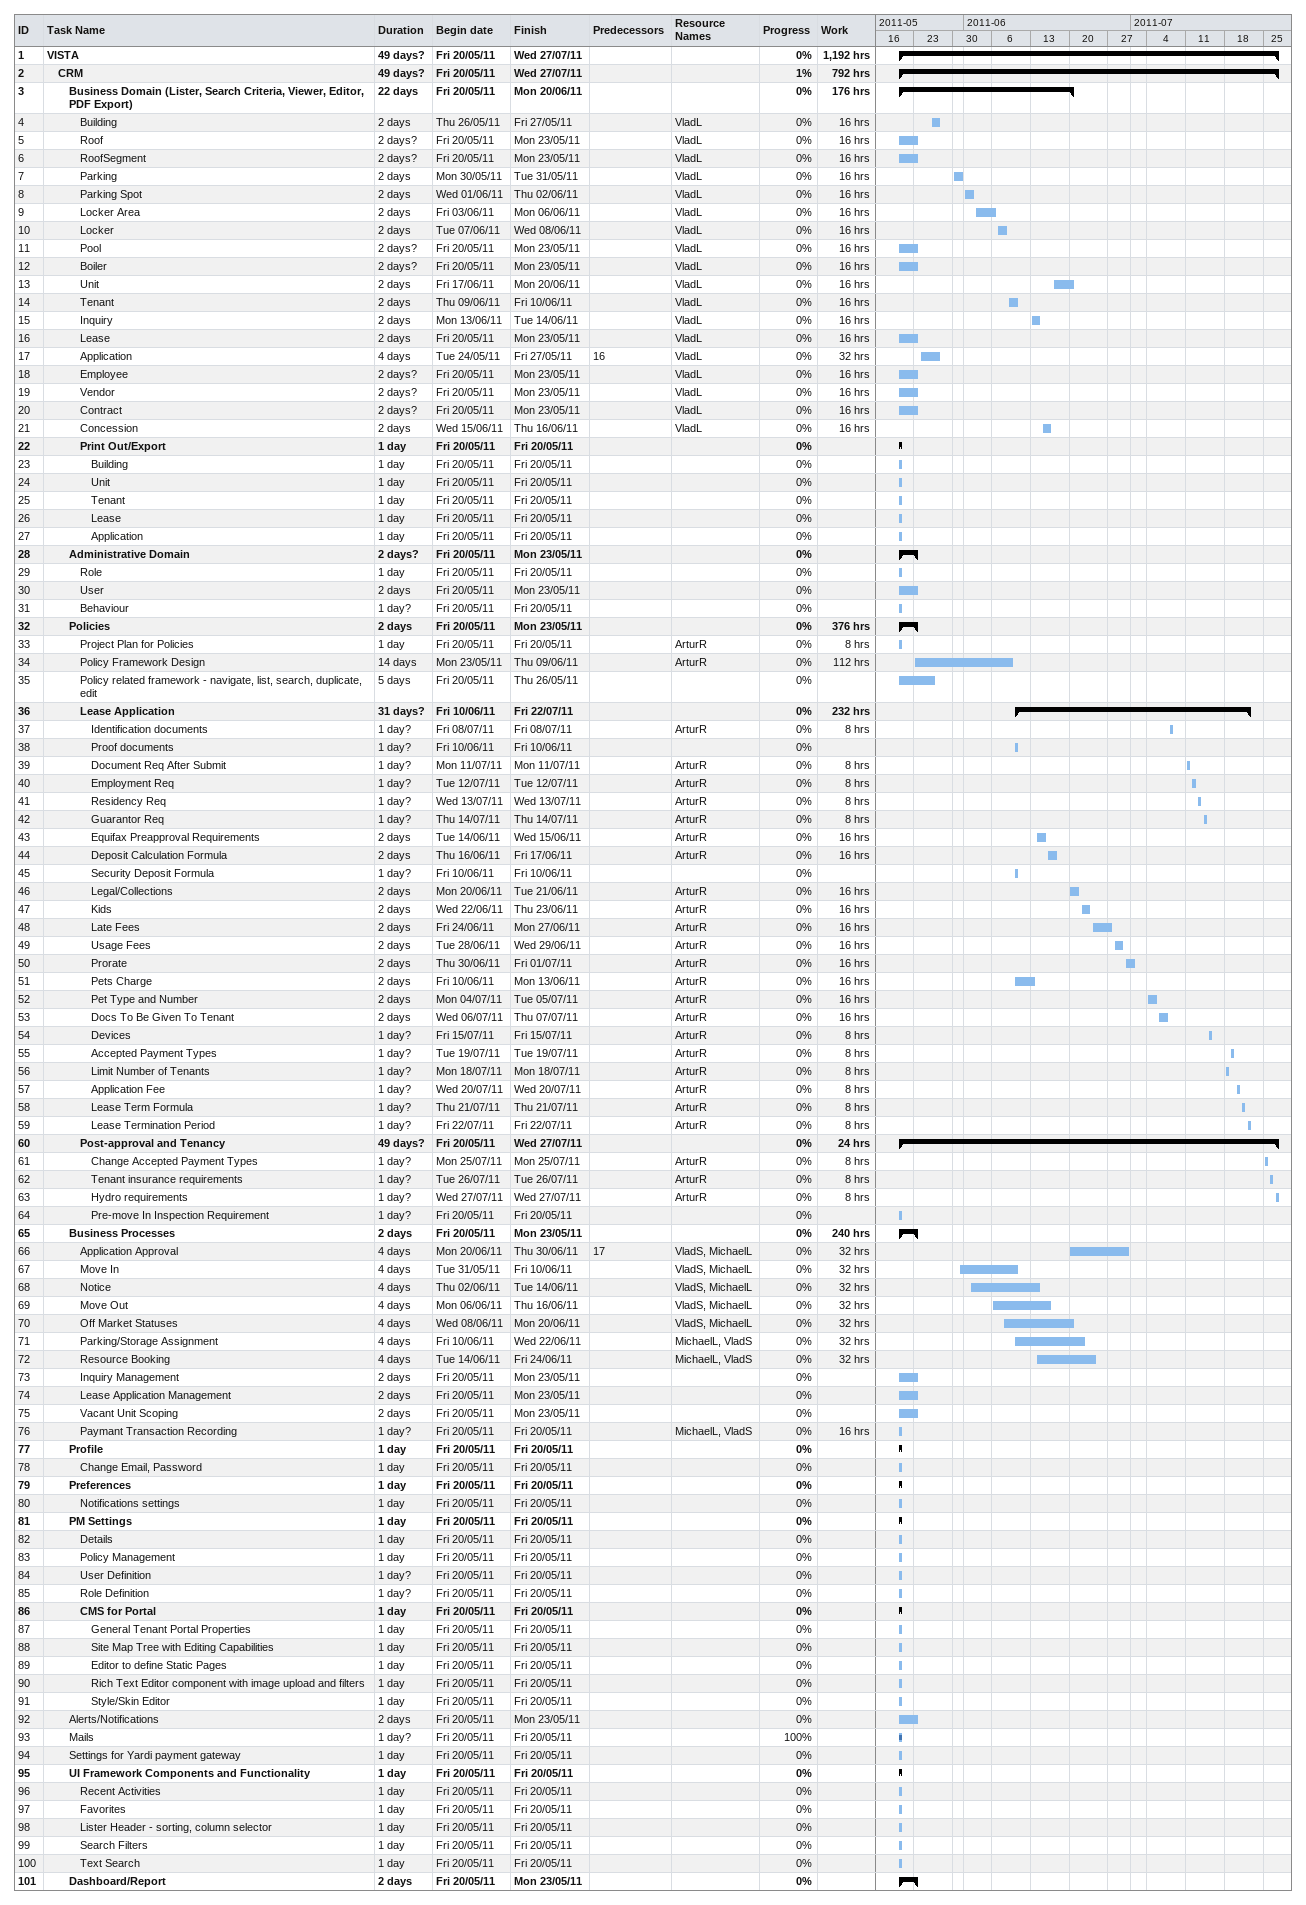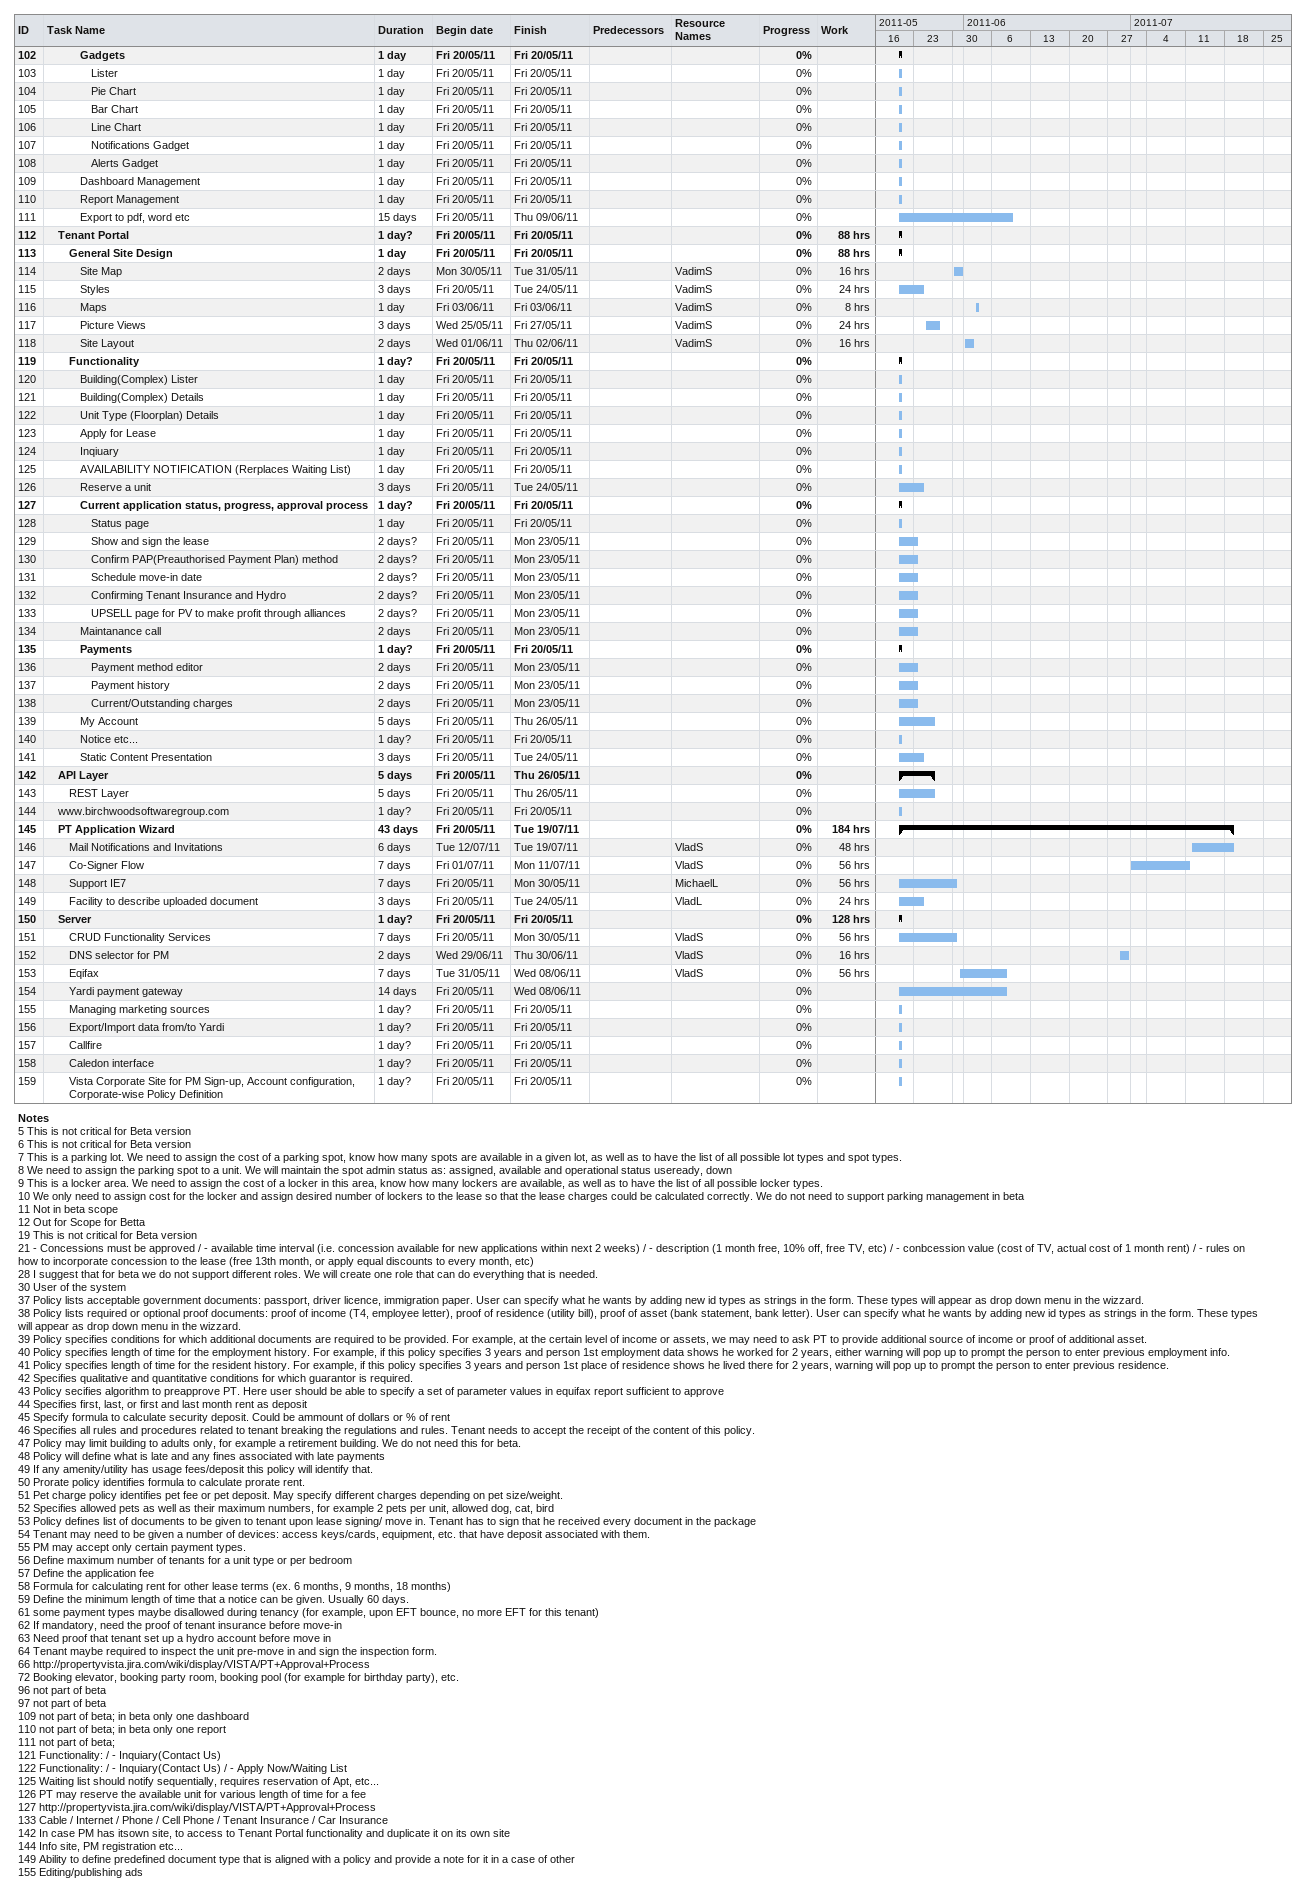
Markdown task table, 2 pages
| ID | Level | Task | Duration | Start | Finish | Predecessors | Resources | % complete | Work (h) |
|---|---|---|---|---|---|---|---|---|---|
| 1 | 1 | **VISTA** | 49d? | 2011-05-20 | 2011-07-27 |  |  | 0 | 1192 |
| 2 | 2 | **CRM** | 49d? | 2011-05-20 | 2011-07-27 |  |  | 1 | 792 |
| 3 | 3 | **Business Domain (Lister, Search Criteria, Viewer, Editor, PDF Export)** | 22d | 2011-05-20 | 2011-06-20 |  |  | 0 | 176 |
| 4 | 4 | Building | 2d | 2011-05-26 | 2011-05-27 |  | VladL | 0 | 16 |
| 5 | 4 | Roof | 2d? | 2011-05-20 | 2011-05-23 |  | VladL | 0 | 16 |
| 6 | 4 | RoofSegment | 2d? | 2011-05-20 | 2011-05-23 |  | VladL | 0 | 16 |
| 7 | 4 | Parking | 2d | 2011-05-30 | 2011-05-31 |  | VladL | 0 | 16 |
| 8 | 4 | Parking Spot | 2d | 2011-06-01 | 2011-06-02 |  | VladL | 0 | 16 |
| 9 | 4 | Locker Area | 2d | 2011-06-03 | 2011-06-06 |  | VladL | 0 | 16 |
| 10 | 4 | Locker | 2d | 2011-06-07 | 2011-06-08 |  | VladL | 0 | 16 |
| 11 | 4 | Pool | 2d? | 2011-05-20 | 2011-05-23 |  | VladL | 0 | 16 |
| 12 | 4 | Boiler | 2d? | 2011-05-20 | 2011-05-23 |  | VladL | 0 | 16 |
| 13 | 4 | Unit | 2d | 2011-06-17 | 2011-06-20 |  | VladL | 0 | 16 |
| 14 | 4 | Tenant | 2d | 2011-06-09 | 2011-06-10 |  | VladL | 0 | 16 |
| 15 | 4 | Inquiry | 2d | 2011-06-13 | 2011-06-14 |  | VladL | 0 | 16 |
| 16 | 4 | Lease | 2d | 2011-05-20 | 2011-05-23 |  | VladL | 0 | 16 |
| 17 | 4 | Application | 4d | 2011-05-24 | 2011-05-27 | 16 | VladL | 0 | 32 |
| 18 | 4 | Employee | 2d? | 2011-05-20 | 2011-05-23 |  | VladL | 0 | 16 |
| 19 | 4 | Vendor | 2d? | 2011-05-20 | 2011-05-23 |  | VladL | 0 | 16 |
| 20 | 4 | Contract | 2d? | 2011-05-20 | 2011-05-23 |  | VladL | 0 | 16 |
| 21 | 4 | Concession | 2d | 2011-06-15 | 2011-06-16 |  | VladL | 0 | 16 |
| 22 | 4 | **Print Out/Export** | 1d | 2011-05-20 | 2011-05-20 |  |  | 0 |  |
| 23 | 5 | Building | 1d | 2011-05-20 | 2011-05-20 |  |  | 0 |  |
| 24 | 5 | Unit | 1d | 2011-05-20 | 2011-05-20 |  |  | 0 |  |
| 25 | 5 | Tenant | 1d | 2011-05-20 | 2011-05-20 |  |  | 0 |  |
| 26 | 5 | Lease | 1d | 2011-05-20 | 2011-05-20 |  |  | 0 |  |
| 27 | 5 | Application | 1d | 2011-05-20 | 2011-05-20 |  |  | 0 |  |
| 28 | 3 | **Administrative Domain** | 2d? | 2011-05-20 | 2011-05-23 |  |  | 0 |  |
| 29 | 4 | Role | 1d | 2011-05-20 | 2011-05-20 |  |  | 0 |  |
| 30 | 4 | User | 2d | 2011-05-20 | 2011-05-23 |  |  | 0 |  |
| 31 | 4 | Behaviour | 1d? | 2011-05-20 | 2011-05-20 |  |  | 0 |  |
| 32 | 3 | **Policies** | 2d | 2011-05-20 | 2011-05-23 |  |  | 0 | 376 |
| 33 | 4 | Project Plan for Policies | 1d | 2011-05-20 | 2011-05-20 |  | ArturR | 0 | 8 |
| 34 | 4 | Policy Framework Design | 14d | 2011-05-23 | 2011-06-09 |  | ArturR | 0 | 112 |
| 35 | 4 | Policy related framework - navigate, list, search, duplicate, edit | 5d | 2011-05-20 | 2011-05-26 |  |  | 0 |  |
| 36 | 4 | **Lease Application** | 31d? | 2011-06-10 | 2011-07-22 |  |  | 0 | 232 |
| 37 | 5 | Identification documents | 1d? | 2011-07-08 | 2011-07-08 |  | ArturR | 0 | 8 |
| 38 | 5 | Proof documents | 1d? | 2011-06-10 | 2011-06-10 |  |  | 0 |  |
| 39 | 5 | Document Req After Submit | 1d? | 2011-07-11 | 2011-07-11 |  | ArturR | 0 | 8 |
| 40 | 5 | Employment Req | 1d? | 2011-07-12 | 2011-07-12 |  | ArturR | 0 | 8 |
| 41 | 5 | Residency Req | 1d? | 2011-07-13 | 2011-07-13 |  | ArturR | 0 | 8 |
| 42 | 5 | Guarantor Req | 1d? | 2011-07-14 | 2011-07-14 |  | ArturR | 0 | 8 |
| 43 | 5 | Equifax Preapproval Requirements | 2d | 2011-06-14 | 2011-06-15 |  | ArturR | 0 | 16 |
| 44 | 5 | Deposit Calculation Formula | 2d | 2011-06-16 | 2011-06-17 |  | ArturR | 0 | 16 |
| 45 | 5 | Security Deposit Formula | 1d? | 2011-06-10 | 2011-06-10 |  |  | 0 |  |
| 46 | 5 | Legal/Collections | 2d | 2011-06-20 | 2011-06-21 |  | ArturR | 0 | 16 |
| 47 | 5 | Kids | 2d | 2011-06-22 | 2011-06-23 |  | ArturR | 0 | 16 |
| 48 | 5 | Late Fees | 2d | 2011-06-24 | 2011-06-27 |  | ArturR | 0 | 16 |
| 49 | 5 | Usage Fees | 2d | 2011-06-28 | 2011-06-29 |  | ArturR | 0 | 16 |
| 50 | 5 | Prorate | 2d | 2011-06-30 | 2011-07-01 |  | ArturR | 0 | 16 |
| 51 | 5 | Pets Charge | 2d | 2011-06-10 | 2011-06-13 |  | ArturR | 0 | 16 |
| 52 | 5 | Pet Type and Number | 2d | 2011-07-04 | 2011-07-05 |  | ArturR | 0 | 16 |
| 53 | 5 | Docs To Be Given To Tenant | 2d | 2011-07-06 | 2011-07-07 |  | ArturR | 0 | 16 |
| 54 | 5 | Devices | 1d? | 2011-07-15 | 2011-07-15 |  | ArturR | 0 | 8 |
| 55 | 5 | Accepted Payment Types | 1d? | 2011-07-19 | 2011-07-19 |  | ArturR | 0 | 8 |
| 56 | 5 | Limit Number of Tenants | 1d? | 2011-07-18 | 2011-07-18 |  | ArturR | 0 | 8 |
| 57 | 5 | Application Fee | 1d? | 2011-07-20 | 2011-07-20 |  | ArturR | 0 | 8 |
| 58 | 5 | Lease Term Formula | 1d? | 2011-07-21 | 2011-07-21 |  | ArturR | 0 | 8 |
| 59 | 5 | Lease Termination Period | 1d? | 2011-07-22 | 2011-07-22 |  | ArturR | 0 | 8 |
| 60 | 4 | **Post-approval and Tenancy** | 49d? | 2011-05-20 | 2011-07-27 |  |  | 0 | 24 |
| 61 | 5 | Change Accepted Payment Types | 1d? | 2011-07-25 | 2011-07-25 |  | ArturR | 0 | 8 |
| 62 | 5 | Tenant insurance requirements | 1d? | 2011-07-26 | 2011-07-26 |  | ArturR | 0 | 8 |
| 63 | 5 | Hydro requirements | 1d? | 2011-07-27 | 2011-07-27 |  | ArturR | 0 | 8 |
| 64 | 5 | Pre-move In Inspection Requirement | 1d? | 2011-05-20 | 2011-05-20 |  |  | 0 |  |
| 65 | 3 | **Business Processes** | 2d | 2011-05-20 | 2011-05-23 |  |  | 0 | 240 |
| 66 | 4 | Application Approval | 4d | 2011-06-20 | 2011-06-30 | 17 | VladS, MichaelL | 0 | 32 |
| 67 | 4 | Move In | 4d | 2011-05-31 | 2011-06-10 |  | VladS, MichaelL | 0 | 32 |
| 68 | 4 | Notice | 4d | 2011-06-02 | 2011-06-14 |  | VladS, MichaelL | 0 | 32 |
| 69 | 4 | Move Out | 4d | 2011-06-06 | 2011-06-16 |  | VladS, MichaelL | 0 | 32 |
| 70 | 4 | Off Market Statuses | 4d | 2011-06-08 | 2011-06-20 |  | VladS, MichaelL | 0 | 32 |
| 71 | 4 | Parking/Storage Assignment | 4d | 2011-06-10 | 2011-06-22 |  | MichaelL, VladS | 0 | 32 |
| 72 | 4 | Resource Booking | 4d | 2011-06-14 | 2011-06-24 |  | MichaelL, VladS | 0 | 32 |
| 73 | 4 | Inquiry Management | 2d | 2011-05-20 | 2011-05-23 |  |  | 0 |  |
| 74 | 4 | Lease Application Management | 2d | 2011-05-20 | 2011-05-23 |  |  | 0 |  |
| 75 | 4 | Vacant Unit Scoping | 2d | 2011-05-20 | 2011-05-23 |  |  | 0 |  |
| 76 | 4 | Paymant Transaction Recording | 1d? | 2011-05-20 | 2011-05-20 |  | MichaelL, VladS | 0 | 16 |
| 77 | 3 | **Profile** | 1d | 2011-05-20 | 2011-05-20 |  |  | 0 |  |
| 78 | 4 | Change Email, Password | 1d | 2011-05-20 | 2011-05-20 |  |  | 0 |  |
| 79 | 3 | **Preferences** | 1d | 2011-05-20 | 2011-05-20 |  |  | 0 |  |
| 80 | 4 | Notifications settings | 1d | 2011-05-20 | 2011-05-20 |  |  | 0 |  |
| 81 | 3 | **PM Settings** | 1d | 2011-05-20 | 2011-05-20 |  |  | 0 |  |
| 82 | 4 | Details | 1d | 2011-05-20 | 2011-05-20 |  |  | 0 |  |
| 83 | 4 | Policy Management | 1d | 2011-05-20 | 2011-05-20 |  |  | 0 |  |
| 84 | 4 | User Definition | 1d? | 2011-05-20 | 2011-05-20 |  |  | 0 |  |
| 85 | 4 | Role Definition | 1d? | 2011-05-20 | 2011-05-20 |  |  | 0 |  |
| 86 | 4 | **CMS for Portal** | 1d | 2011-05-20 | 2011-05-20 |  |  | 0 |  |
| 87 | 5 | General Tenant Portal Properties | 1d | 2011-05-20 | 2011-05-20 |  |  | 0 |  |
| 88 | 5 | Site Map Tree with Editing Capabilities | 1d | 2011-05-20 | 2011-05-20 |  |  | 0 |  |
| 89 | 5 | Editor to define Static Pages | 1d | 2011-05-20 | 2011-05-20 |  |  | 0 |  |
| 90 | 5 | Rich Text Editor component with image upload and filters | 1d | 2011-05-20 | 2011-05-20 |  |  | 0 |  |
| 91 | 5 | Style/Skin Editor | 1d | 2011-05-20 | 2011-05-20 |  |  | 0 |  |
| 92 | 3 | Alerts/Notifications | 2d | 2011-05-20 | 2011-05-23 |  |  | 0 |  |
| 93 | 3 | Mails | 1d? | 2011-05-20 | 2011-05-20 |  |  | 100 |  |
| 94 | 3 | Settings for Yardi payment gateway | 1d | 2011-05-20 | 2011-05-20 |  |  | 0 |  |
| 95 | 3 | **UI Framework Components and Functionality** | 1d | 2011-05-20 | 2011-05-20 |  |  | 0 |  |
| 96 | 4 | Recent Activities | 1d | 2011-05-20 | 2011-05-20 |  |  | 0 |  |
| 97 | 4 | Favorites | 1d | 2011-05-20 | 2011-05-20 |  |  | 0 |  |
| 98 | 4 | Lister Header - sorting, column selector | 1d | 2011-05-20 | 2011-05-20 |  |  | 0 |  |
| 99 | 4 | Search Filters | 1d | 2011-05-20 | 2011-05-20 |  |  | 0 |  |
| 100 | 4 | Text Search | 1d | 2011-05-20 | 2011-05-20 |  |  | 0 |  |
| 101 | 3 | **Dashboard/Report** | 2d | 2011-05-20 | 2011-05-23 |  |  | 0 |  |
| 102 | 4 | **Gadgets** | 1d | 2011-05-20 | 2011-05-20 |  |  | 0 |  |
| 103 | 5 | Lister | 1d | 2011-05-20 | 2011-05-20 |  |  | 0 |  |
| 104 | 5 | Pie Chart | 1d | 2011-05-20 | 2011-05-20 |  |  | 0 |  |
| 105 | 5 | Bar Chart | 1d | 2011-05-20 | 2011-05-20 |  |  | 0 |  |
| 106 | 5 | Line Chart | 1d | 2011-05-20 | 2011-05-20 |  |  | 0 |  |
| 107 | 5 | Notifications Gadget | 1d | 2011-05-20 | 2011-05-20 |  |  | 0 |  |
| 108 | 5 | Alerts Gadget | 1d | 2011-05-20 | 2011-05-20 |  |  | 0 |  |
| 109 | 4 | Dashboard Management | 1d | 2011-05-20 | 2011-05-20 |  |  | 0 |  |
| 110 | 4 | Report Management | 1d | 2011-05-20 | 2011-05-20 |  |  | 0 |  |
| 111 | 4 | Export to pdf, word etc | 15d | 2011-05-20 | 2011-06-09 |  |  | 0 |  |
| 112 | 2 | **Tenant Portal** | 1d? | 2011-05-20 | 2011-05-20 |  |  | 0 | 88 |
| 113 | 3 | **General Site Design** | 1d | 2011-05-20 | 2011-05-20 |  |  | 0 | 88 |
| 114 | 4 | Site Map | 2d | 2011-05-30 | 2011-05-31 |  | VadimS | 0 | 16 |
| 115 | 4 | Styles | 3d | 2011-05-20 | 2011-05-24 |  | VadimS | 0 | 24 |
| 116 | 4 | Maps | 1d | 2011-06-03 | 2011-06-03 |  | VadimS | 0 | 8 |
| 117 | 4 | Picture Views | 3d | 2011-05-25 | 2011-05-27 |  | VadimS | 0 | 24 |
| 118 | 4 | Site Layout | 2d | 2011-06-01 | 2011-06-02 |  | VadimS | 0 | 16 |
| 119 | 3 | **Functionality** | 1d? | 2011-05-20 | 2011-05-20 |  |  | 0 |  |
| 120 | 4 | Building(Complex) Lister | 1d | 2011-05-20 | 2011-05-20 |  |  | 0 |  |
| 121 | 4 | Building(Complex) Details | 1d | 2011-05-20 | 2011-05-20 |  |  | 0 |  |
| 122 | 4 | Unit Type (Floorplan) Details | 1d | 2011-05-20 | 2011-05-20 |  |  | 0 |  |
| 123 | 4 | Apply for Lease | 1d | 2011-05-20 | 2011-05-20 |  |  | 0 |  |
| 124 | 4 | Inqiuary | 1d | 2011-05-20 | 2011-05-20 |  |  | 0 |  |
| 125 | 4 | AVAILABILITY NOTIFICATION (Rerplaces Waiting List) | 1d | 2011-05-20 | 2011-05-20 |  |  | 0 |  |
| 126 | 4 | Reserve a unit | 3d | 2011-05-20 | 2011-05-24 |  |  | 0 |  |
| 127 | 4 | **Current application status, progress, approval process** | 1d? | 2011-05-20 | 2011-05-20 |  |  | 0 |  |
| 128 | 5 | Status page | 1d | 2011-05-20 | 2011-05-20 |  |  | 0 |  |
| 129 | 5 | Show and sign the lease | 2d? | 2011-05-20 | 2011-05-23 |  |  | 0 |  |
| 130 | 5 | Confirm PAP(Preauthorised Payment Plan) method | 2d? | 2011-05-20 | 2011-05-23 |  |  | 0 |  |
| 131 | 5 | Schedule move-in date | 2d? | 2011-05-20 | 2011-05-23 |  |  | 0 |  |
| 132 | 5 | Confirming Tenant Insurance and Hydro | 2d? | 2011-05-20 | 2011-05-23 |  |  | 0 |  |
| 133 | 5 | UPSELL page for PV to make profit through alliances | 2d? | 2011-05-20 | 2011-05-23 |  |  | 0 |  |
| 134 | 4 | Maintanance call | 2d | 2011-05-20 | 2011-05-23 |  |  | 0 |  |
| 135 | 4 | **Payments** | 1d? | 2011-05-20 | 2011-05-20 |  |  | 0 |  |
| 136 | 5 | Payment method editor | 2d | 2011-05-20 | 2011-05-23 |  |  | 0 |  |
| 137 | 5 | Payment history | 2d | 2011-05-20 | 2011-05-23 |  |  | 0 |  |
| 138 | 5 | Current/Outstanding charges | 2d | 2011-05-20 | 2011-05-23 |  |  | 0 |  |
| 139 | 4 | My Account | 5d | 2011-05-20 | 2011-05-26 |  |  | 0 |  |
| 140 | 4 | Notice etc... | 1d? | 2011-05-20 | 2011-05-20 |  |  | 0 |  |
| 141 | 4 | Static Content Presentation | 3d | 2011-05-20 | 2011-05-24 |  |  | 0 |  |
| 142 | 2 | **API Layer** | 5d | 2011-05-20 | 2011-05-26 |  |  | 0 |  |
| 143 | 3 | REST Layer | 5d | 2011-05-20 | 2011-05-26 |  |  | 0 |  |
| 144 | 2 | www.birchwoodsoftwaregroup.com | 1d? | 2011-05-20 | 2011-05-20 |  |  | 0 |  |
| 145 | 2 | **PT Application Wizard** | 43d | 2011-05-20 | 2011-07-19 |  |  | 0 | 184 |
| 146 | 3 | Mail Notifications and Invitations | 6d | 2011-07-12 | 2011-07-19 |  | VladS | 0 | 48 |
| 147 | 3 | Co-Signer Flow | 7d | 2011-07-01 | 2011-07-11 |  | VladS | 0 | 56 |
| 148 | 3 | Support IE7 | 7d | 2011-05-20 | 2011-05-30 |  | MichaelL | 0 | 56 |
| 149 | 3 | Facility to describe uploaded document | 3d | 2011-05-20 | 2011-05-24 |  | VladL | 0 | 24 |
| 150 | 2 | **Server** | 1d? | 2011-05-20 | 2011-05-20 |  |  | 0 | 128 |
| 151 | 3 | CRUD Functionality Services | 7d | 2011-05-20 | 2011-05-30 |  | VladS | 0 | 56 |
| 152 | 3 | DNS selector for PM | 2d | 2011-06-29 | 2011-06-30 |  | VladS | 0 | 16 |
| 153 | 3 | Eqifax | 7d | 2011-05-31 | 2011-06-08 |  | VladS | 0 | 56 |
| 154 | 3 | Yardi payment gateway | 14d | 2011-05-20 | 2011-06-08 |  |  | 0 |  |
| 155 | 3 | Managing marketing sources | 1d? | 2011-05-20 | 2011-05-20 |  |  | 0 |  |
| 156 | 3 | Export/Import data from/to Yardi | 1d? | 2011-05-20 | 2011-05-20 |  |  | 0 |  |
| 157 | 3 | Callfire | 1d? | 2011-05-20 | 2011-05-20 |  |  | 0 |  |
| 158 | 3 | Caledon interface | 1d? | 2011-05-20 | 2011-05-20 |  |  | 0 |  |
| 159 | 3 | Vista Corporate Site for PM Sign-up, Account configuration, Corporate-wise Policy Definition | 1d? | 2011-05-20 | 2011-05-20 |  |  | 0 |  |

Notes
- 5: This is not critical for Beta version
- 6: This is not critical for Beta version
- 7: This is a parking lot. We need to assign the cost of a parking spot, know how many spots are available in a given lot, as well as to have the list of all possible lot types and spot types.
- 8: We need to assign the parking spot to a unit. We will maintain the spot admin status as: assigned, available and operational status useready, down
- 9: This is a locker area. We need to assign the cost of a locker in this area, know how many lockers are available, as well as to have the list of all possible locker types.
- 10: We only need to assign cost for the locker and assign desired number of lockers to the lease so that the lease charges could be calculated correctly. We do not need to support parking management in beta
- 11: Not in beta scope
- 12: Out for Scope for Betta
- 19: This is not critical for Beta version
- 21: - Concessions must be approved / - available time interval (i.e. concession available for new applications within next 2 weeks) / - description (1 month free, 10% off, free TV, etc) / - conbcession value (cost of TV, actual cost of 1 month rent) / - rules on how to incorporate concession to the lease (free 13th month, or apply equal discounts to every month, etc)
- 28: I suggest that for beta we do not support different roles. We will create one role that can do everything that is needed.
- 30: User of the system
- 37: Policy lists acceptable government documents: passport, driver licence, immigration paper. User can specify what he wants by adding new id types as strings in the form. These types will appear as drop down menu in the wizzard.
- 38: Policy lists required or optional proof documents: proof of income (T4, employee letter), proof of residence (utility bill), proof of asset (bank statement, bank letter). User can specify what he wants by adding new id types as strings in the form. These types will appear as drop down menu in the wizzard.
- 39: Policy specifies conditions for which additional documents are required to be provided. For example, at the certain level of income or assets, we may need to ask PT to provide additional source of income or proof of additional asset.
- 40: Policy specifies length of time for the employment history. For example, if this policy specifies 3 years and person 1st employment data shows he worked for 2 years, either warning will pop up to prompt the person to enter previous employment info.
- 41: Policy specifies length of time for the resident history. For example, if this policy specifies 3 years and person 1st place of residence shows he lived there for 2 years, warning will pop up to prompt the person to enter previous residence.
- 42: Specifies qualitative and quantitative conditions for which guarantor is required.
- 43: Policy secifies algorithm to preapprove PT. Here user should be able to specify a set of parameter values in equifax report sufficient to approve
- 44: Specifies first, last, or first and last month rent as deposit
- 45: Specify formula to calculate security deposit. Could be ammount of dollars or % of rent
- 46: Specifies all rules and procedures related to tenant breaking the regulations and rules. Tenant needs to accept the receipt of the content of this policy.
- 47: Policy may limit building to adults only, for example a retirement building. We do not need this for beta.
- 48: Policy will define what is late and any fines associated with late payments
- 49: If any amenity/utility has usage fees/deposit this policy will identify that.
- 50: Prorate policy identifies formula to calculate prorate rent.
- 51: Pet charge policy identifies pet fee or pet deposit. May specify different charges depending on pet size/weight.
- 52: Specifies allowed pets as well as their maximum numbers, for example 2 pets per unit, allowed dog, cat, bird
- 53: Policy defines list of documents to be given to tenant upon lease signing/ move in. Tenant has to sign that he received every document in the package
- 54: Tenant may need to be given a number of devices: access keys/cards, equipment, etc. that have deposit associated with them.
- 55: PM may accept only certain payment types.
- 56: Define maximum number of tenants for a unit type or per bedroom
- 57: Define the application fee
- 58: Formula for calculating rent for other lease terms (ex. 6 months, 9 months, 18 months)
- 59: Define the minimum length of time that a notice can be given. Usually 60 days.
- 61: some payment types maybe disallowed during tenancy (for example, upon EFT bounce, no more EFT for this tenant)
- 62: If mandatory, need the proof of tenant insurance before move-in
- 63: Need proof that tenant set up a hydro account before move in
- 64: Tenant maybe required to inspect the unit pre-move in and sign the inspection form.
- 66: http://propertyvista.jira.com/wiki/display/VISTA/PT+Approval+Process
- 72: Booking elevator, booking party room, booking pool (for example for birthday party), etc.
- 96: not part of beta
- 97: not part of beta
- 109: not part of beta; in beta only one dashboard
- 110: not part of beta; in beta only one report
- 111: not part of beta;
- 121: Functionality: / - Inquiary(Contact Us)
- 122: Functionality: / - Inquiary(Contact Us) / - Apply Now/Waiting List
- 125: Waiting list should notify sequentially, requires reservation of Apt, etc...
- 126: PT may reserve the available unit for various length of time for a fee
- 127: http://propertyvista.jira.com/wiki/display/VISTA/PT+Approval+Process
- 133: Cable / Internet / Phone / Cell Phone / Tenant Insurance / Car Insurance
- 142: In case PM has itsown site, to access to Tenant Portal functionality and duplicate it on its own site
- 144: Info site, PM registration etc...
- 149: Ability to define predefined document type that is aligned with a policy and provide a note for it in a case of other
- 155: Editing/publishing ads
